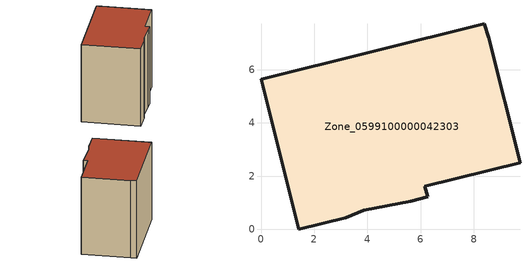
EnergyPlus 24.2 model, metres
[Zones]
Zone_0599100000042303
 floor ground (C_G): 3.86,0.72 3.18,0.44 1.42,0 0,5.64 8.38,7.73 8.56,7.19 9.73,2.51 6.16,1.62 6.26,1.22 5.63,1.06 z0
 wall outside (C_F): 5.63,1.06 6.26,1.22 6.16,1.62 9.73,2.51 8.56,7.19 8.38,7.73 0,5.64 1.42,0 3.18,0.44 3.86,0.72 5.63,1.06 z0:8.23
 roof outside (C_R): 3.86,0.72 5.63,1.06 6.26,1.22 6.16,1.62 9.73,2.51 8.56,7.19 8.38,7.73 0,5.64 1.42,0 3.18,0.44 z8.23
[BUILDING]
Pand.0599100000042303: North Axis=0; Terrain=City; Loads Convergence Tolerance Value=0.04; Temperature Convergence Tolerance Value=0.4; Solar Distribution=FullExterior; Maximum Number of Warmup Days=25; Minimum Number of Warmup Days=1
[Site:Location]
Rotterdam.The.Hague.AP_ZH_NLD Design_Conditions: Latitude=51.96; Longitude=4.45; Time Zone=1; Elevation=-4.5
[SITE:GROUNDTEMPERATURE:BUILDINGSURFACE]
18, 18, 18, 18, 18, 18, 18, 18, 18, 18, 18, 18
[MATERIAL] Thermal Absorptance=0.9; Solar Absorptance=0.7; Visible Absorptance=0.7
Name | Roughness | Thickness | Conductivity | Density | Specific Heat
G.TI.1975-1991 | MediumSmooth | 0.15 | 0.288461 | 540 | 1210
F.TI.1975-1991 | Rough | 0.3 | 0.230769 | 1920 | 840
R.TI.1975-1991 | MediumRough | 0.2 | 0.153846 | 1500 | 1000
[CONSTRUCTION]
C_G: G.TI.1975-1991
C_F: F.TI.1975-1991
C_R: R.TI.1975-1991
[ZONE]
Zone_0599100000042303: Type=1; Multiplier=1; Ceiling Height=Autocalculate; Volume=Autocalculate; Floor Area=autocalculate; Part of Total Floor Area=Yes
[ZONEINFILTRATION:DESIGNFLOWRATE]
Infil_Zone_0599100000042303: Zone or ZoneList or Space or SpaceList=Zone_0599100000042303; Schedule=AlwaysOn; Design Flow Rate Calculation Method=Flow/Area; Flow Rate per Floor Area=0.003; Constant Term Coefficient=1; Temperature Term Coefficient=0; Velocity Term Coefficient=0; Velocity Squared Term Coefficient=0
[HVACTEMPLATE:ZONE:IDEALLOADSAIRSYSTEM]
Zone_0599100000042303: Maximum Heating Supply Air Temperature=50; Minimum Cooling Supply Air Temperature=13; Maximum Heating Supply Air Humidity Ratio=0.0156; Minimum Cooling Supply Air Humidity Ratio=0.0077; Heating Limit=NoLimit; Cooling Limit=NoLimit; Dehumidification Control Type=ConstantSensibleHeatRatio; Cooling Sensible Heat Ratio=0.7; Dehumidification Setpoint=60; Humidification Control Type=None; Humidification Setpoint=30; Outdoor Air Method=None; Outdoor Air Flow Rate per Person=0.00944; Outdoor Air Flow Rate per Zone Floor Area=0; Outdoor Air Flow Rate per Zone=0; Demand Controlled Ventilation Type=None; Outdoor Air Economizer Type=NoEconomizer; Heat Recovery Type=None; Sensible Heat Recovery Effectiveness=0.7; Latent Heat Recovery Effectiveness=0.65
[ZONECONTROL:THERMOSTAT]
ThermostatControl_Zone_0599100000042303: Zone or ZoneList=Zone_0599100000042303; Control Type Schedule=DualSetpointControlType; Control 1=Thermostat_Zone_0599100000042303; Temperature Difference Between Cutout And Setpoint=0
[THERMOSTATSETPOINT:DUALSETPOINT]
Thermostat_Zone_0599100000042303: Heating Setpoint Temperature Schedule=HeatingSetpoint_Zone_0599100000042303; Cooling Setpoint Temperature Schedule=CoolingSetpoint_Zone_0599100000042303
[SCHEDULE:COMPACT]
HeatingSetpoint_Zone_0599100000042303: Through: 12/31, For: AllDays, Until: 24:00, 21
CoolingSetpoint_Zone_0599100000042303: Through: 12/31, For: AllDays, Until: 24:00, 24
DualSetpointControlType: Through: 12/31, For: AllDays, Until: 24:00, 4
AlwaysOn: Through: 12/31, For: AllDays, Until: 24:00, 1
